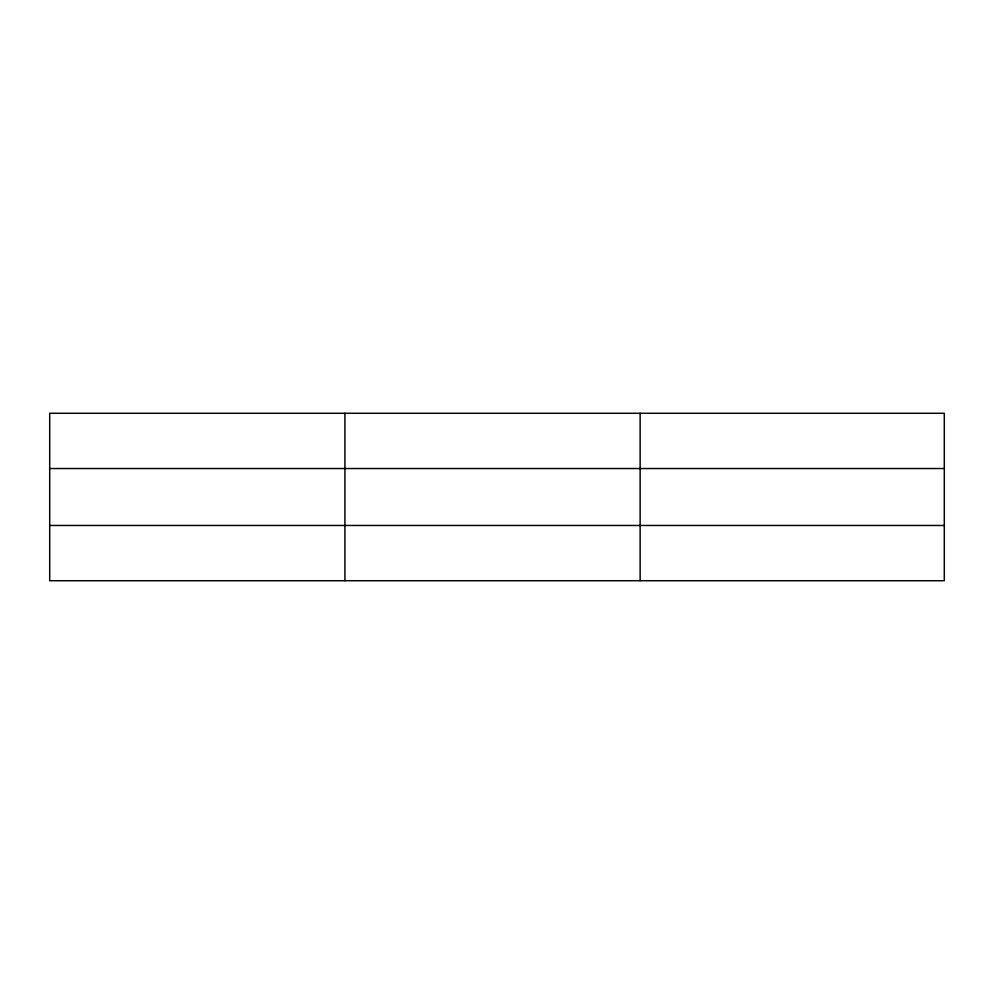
<?xml version="1.0" encoding="UTF-8"?>
<svg xmlns="http://www.w3.org/2000/svg" width="994" height="994" viewBox="0 0 994 994"><rect width="100%" height="100%" fill="white"/><g stroke="black" fill="none" stroke-linecap="round" stroke-linejoin="round"><path stroke-width="1.49" d="M344.918 580.72L344.918 413.28M640.136 580.72L640.136 413.28M944.3 468.534L944.3 413.28L49.7 413.28L49.7 580.72L944.3 580.72L944.3 468.534L49.7 468.534M49.7 525.466L944.3 525.466"/></g></svg>
